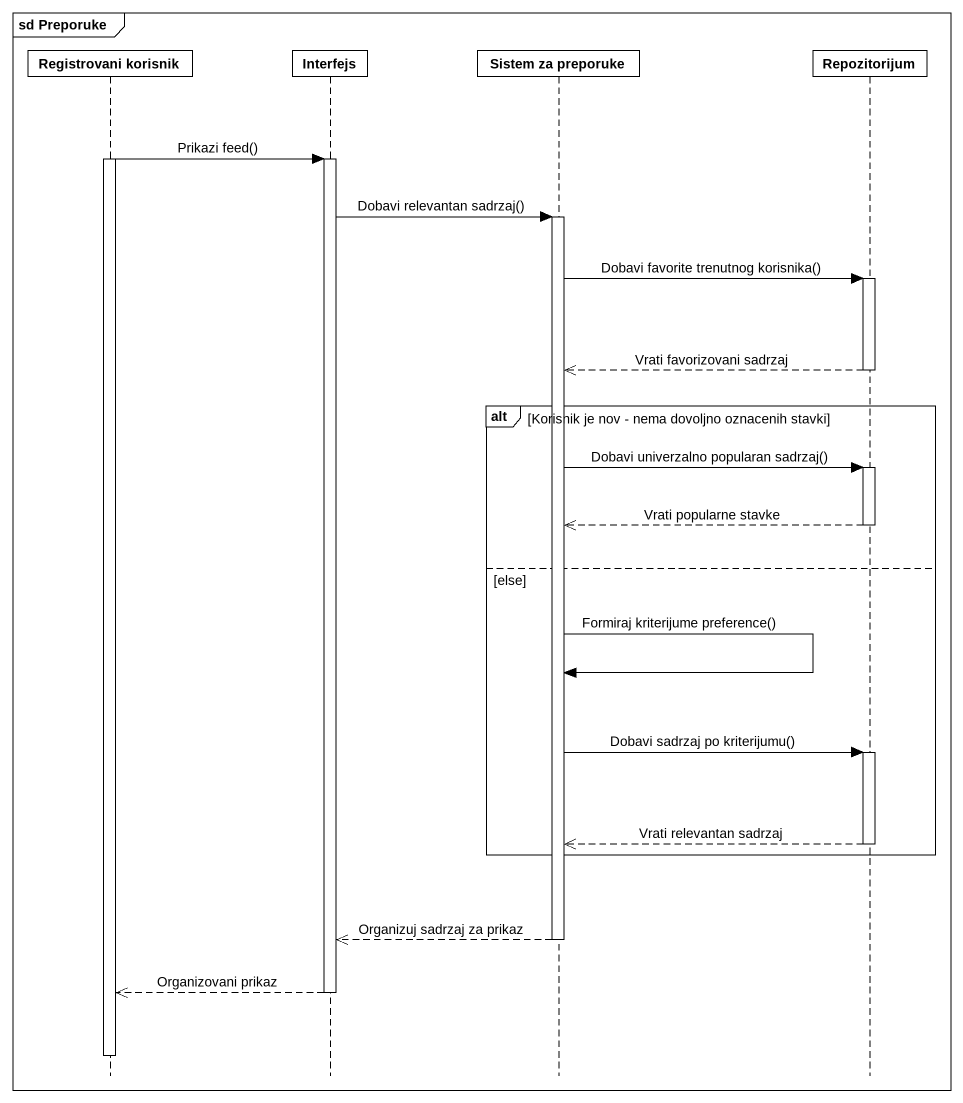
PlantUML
@startuml
mainframe sd Preporuke
hide footbox
participant "Registrovani korisnik" as Registrovani_korisnik
participant Interfejs
participant "Sistem za preporuke" as Sistem_za_preporuke
participant Repozitorijum

activate Registrovani_korisnik
Registrovani_korisnik -> Interfejs : Prikazi feed()
activate Interfejs
Interfejs -> Sistem_za_preporuke : Dobavi relevantan sadrzaj()
activate Sistem_za_preporuke
Sistem_za_preporuke -> Repozitorijum : Dobavi favorite trenutnog korisnika()
activate Repozitorijum
Repozitorijum -->> Sistem_za_preporuke : Vrati favorizovani sadrzaj
deactivate Repozitorijum
alt Korisnik je nov - nema dovoljno oznacenih stavki
  Sistem_za_preporuke -> Repozitorijum : Dobavi univerzalno popularan sadrzaj()
  activate Repozitorijum
  Repozitorijum -->> Sistem_za_preporuke : Vrati popularne stavke
  deactivate Repozitorijum
else else
  Sistem_za_preporuke -> Sistem_za_preporuke : Formiraj kriterijume preference()
  Sistem_za_preporuke -> Repozitorijum : Dobavi sadrzaj po kriterijumu()
  activate Repozitorijum
  Repozitorijum -->> Sistem_za_preporuke : Vrati relevantan sadrzaj
  deactivate Repozitorijum
end
Sistem_za_preporuke -->> Interfejs : Organizuj sadrzaj za prikaz
deactivate Sistem_za_preporuke
Interfejs -->> Registrovani_korisnik : Organizovani prikaz
deactivate Interfejs
deactivate Registrovani_korisnik
@enduml
